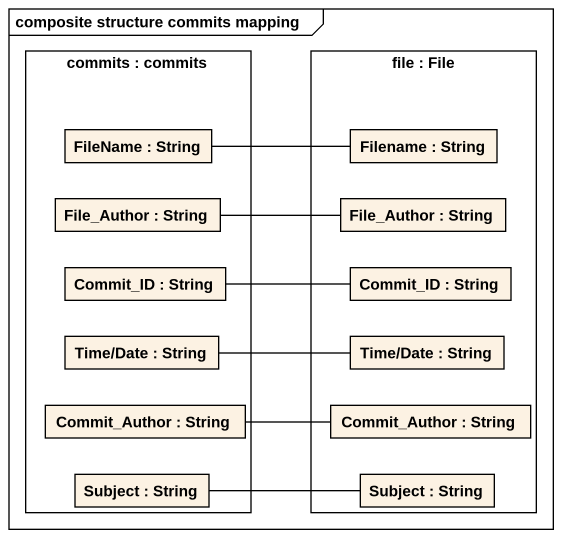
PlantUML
@startuml
mainframe composite structure commits mapping
rectangle "commits : commits" as commits {
  rectangle "FileName : String" as FileName
  rectangle "File_Author : String" as File_Author
  rectangle "Commit_ID : String" as Commit_ID
  rectangle "Time/Date : String" as Time_Date
  rectangle "Commit_Author : String" as Commit_Author
  rectangle "Subject : String" as Subject
}
rectangle "file : File" as file_ {
  rectangle "Filename : String" as Filename
  rectangle "File_Author : String" as File_Author_2
  rectangle "Commit_ID : String" as Commit_ID_2
  rectangle "Time/Date : String" as Time_Date_2
  rectangle "Commit_Author : String" as Commit_Author_2
  rectangle "Subject : String" as Subject_2
}
FileName -right- Filename
File_Author -right- File_Author_2
Commit_ID -right- Commit_ID_2
Time_Date -right- Time_Date_2
Commit_Author -right- Commit_Author_2
Subject -right- Subject_2
@enduml
